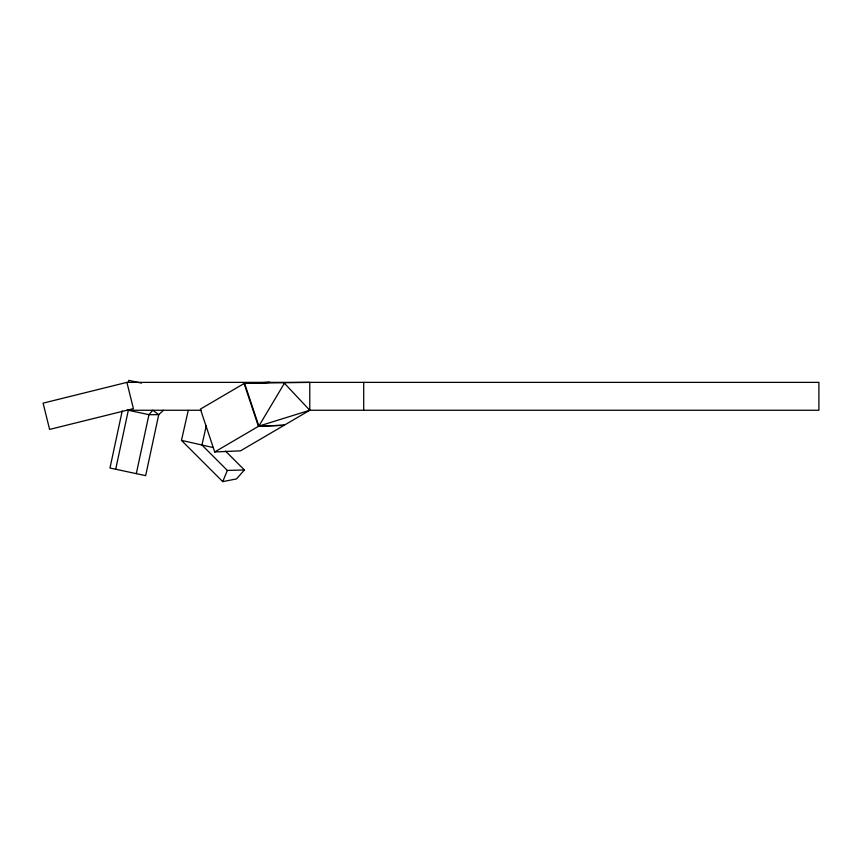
<?xml version="1.0" encoding="UTF-8"?>
<svg xmlns="http://www.w3.org/2000/svg" width="862" height="862" viewBox="0 0 862 862"><rect width="100%" height="100%" fill="white"/><g stroke="black" fill="none" stroke-linecap="round" stroke-linejoin="round"><path stroke-width="1.29" d="M122.221 410.915L109.98 468.012L145.656 475.652L158.727 414.676L163.446 410.258M128.33 382.372L128.761 380.368L141.551 383.105M115.702 469.23L128.33 410.258L148.943 414.676L158.727 414.676L152.79 410.258L148.943 414.676L136.304 473.647M225.532 451.085L244.399 469.952L236.554 478.906L222.73 481.632L181.473 440.374L188.261 410.398M206.309 425.699L201.934 445.007L227.363 470.436L244.399 469.952M222.73 481.632L227.363 470.436M247.987 383.331L244.108 383.504L200.404 409.116L214.713 451.968L240.52 450.837L309.781 410.258L309.781 382.372L244.549 383.256L258.859 426.108L284.234 425.235L258.417 426.367L214.713 451.968M126.897 382.372L43.1 403.147L49.608 429.416L133.416 408.642L126.897 382.372L818.9 382.372L818.9 410.258L308.812 410.258M251.855 383.17L269.925 382.372L244.549 383.256M126.897 410.258L201.191 410.258M181.473 440.374L213.259 447.572M244.108 383.504L258.417 426.367M363.699 382.372L363.699 410.258M284.406 383.256L258.859 426.108L309.781 410.258L284.406 383.256"/></g></svg>
